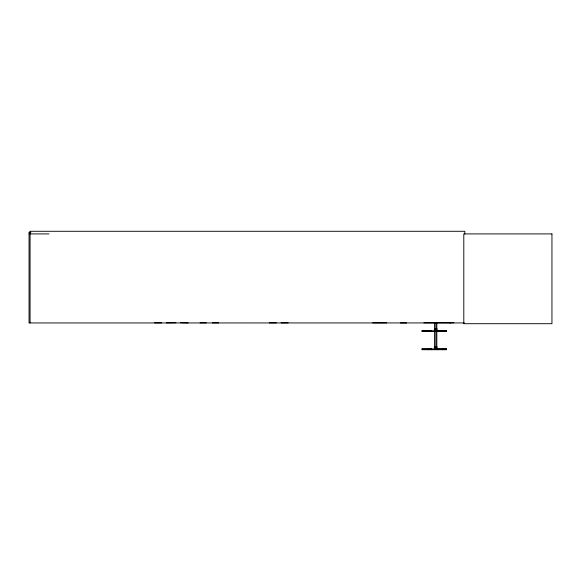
<?xml version="1.0" encoding="UTF-8"?>
<svg xmlns="http://www.w3.org/2000/svg" width="581" height="581" viewBox="0 0 581 581"><rect width="100%" height="100%" fill="white"/><g stroke="black" fill="none" stroke-linecap="round" stroke-linejoin="round"><path stroke-width="0.87" d="M175.963 322.738L166.34 322.862M450.384 322.942L449.854 322.949M386.677 322.862L372.632 322.862M269.315 322.862L276.433 322.862M154.531 322.862L161.562 322.862M200.082 322.862L206.349 322.862M30.866 232.226L29.05 232.226L29.05 322.956L464.364 322.934M29.05 233.911L48.978 233.911M453.906 322.767L423.898 322.862M422.009 330.865L431.668 330.865M436.854 330.865L446.513 330.865M446.549 348.963L421.973 348.963L421.973 349.711L446.549 349.711L446.549 348.963L436.854 349.007M422.009 349.007L431.668 349.007L431.705 349.711M218.601 322.862L212.341 322.862M288.183 322.862L281.066 322.862M188.171 322.927L180.582 322.738M464.822 234.012L464.822 231.289L30.074 231.289L30.074 322.956M445.903 330.814L445.903 331.562M445.903 348.963L445.903 349.711M442.991 330.814L442.991 331.562M442.991 348.963L442.991 349.711M442.613 330.865L442.613 331.562M442.613 349.007L442.613 349.711M442.577 330.814L442.577 331.562M442.577 348.963L442.577 349.711M437.464 348.963L437.464 349.711M436.941 330.814L436.941 328.57L434.385 328.57L434.385 330.814M436.941 348.963L436.941 346.719L434.385 346.719L434.385 348.963M436.81 322.731L436.818 349.711M435.844 322.731L435.844 348.963L435.808 346.719M435.808 328.57L435.808 330.814M434.515 322.731L434.515 348.963M431.705 330.814L431.705 331.562M431.058 330.814L431.058 331.562M431.058 348.963L431.058 349.711M428.756 348.963L428.756 349.711M428.371 348.963L428.371 349.711M422.619 348.963L422.619 349.711M406.577 322.956L400.374 322.956M551.95 233.911L463.798 233.911L463.798 323.704L551.95 323.704L551.95 233.911M446.549 330.814L421.973 330.814L421.973 331.562L446.549 331.562L446.549 330.814"/></g></svg>
